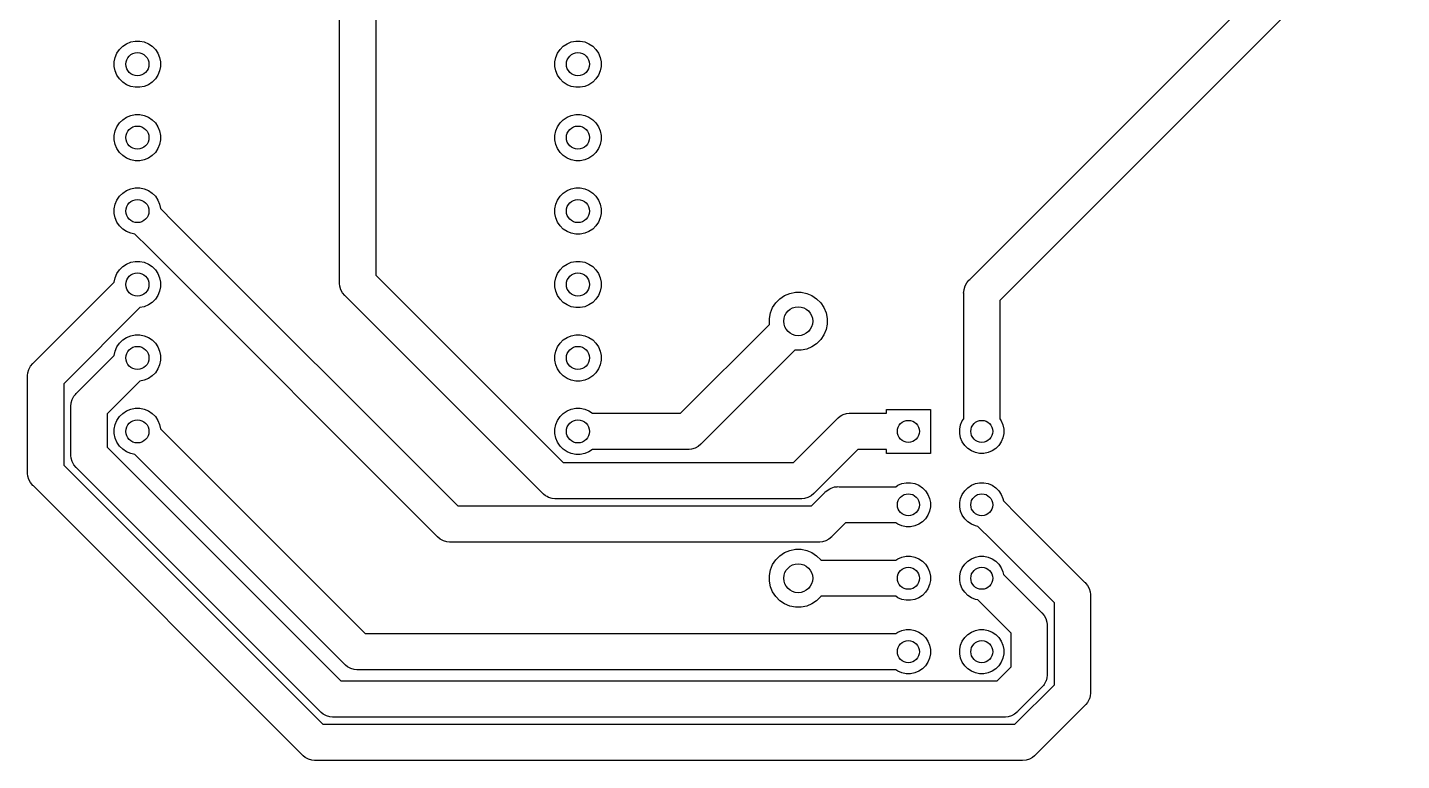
# Model space of a CAD drawing. Extents: x 146.1 to 198.1, y -114.3 to -60.7.
# Drawn here: x 146.06 to 193.59, y -114.25 to -88.9 of the extents above; entities that cross this region are included whole.
import ezdxf

# ---------------------------------------------------------------- set-up
doc = ezdxf.new("R2010")
doc.units = 0
doc.layers.add('BLACK', color=7, linetype='CONTINUOUS')

msp = doc.modelspace()

# ---------------------------------------------------------------- linework, layer by layer
at = {"layer": 'BLACK', "linetype": 'CONTINUOUS'}
for p, q in [((158.105, -82.5807), (158.105, -97.4701)), ((156.855, -97.6983), (156.855, -82.8089)), ((178.65, -97.6163), (192.866, -83.3998)), ((193.589, -84.445), (179.695, -98.3389)), ((149.091, -89.9366), (149.151, -89.7911)), ((149.151, -89.7911), (149.239, -89.66)), ((149.239, -89.66), (149.35, -89.5486)), ((149.35, -89.5486), (149.481, -89.461)), ((149.481, -89.461), (149.627, -89.4007)), ((149.627, -89.4007), (149.781, -89.37)), ((149.781, -89.37), (149.939, -89.37)), ((149.939, -89.37), (150.093, -89.4007)), ((150.093, -89.4007), (150.239, -89.461)), ((150.239, -89.461), (150.37, -89.5486)), ((150.37, -89.5486), (150.481, -89.66)), ((150.481, -89.66), (150.569, -89.7911)), ((150.569, -89.7911), (150.629, -89.9366)), ((164.331, -89.9366), (164.391, -89.7911)), ((164.391, -89.7911), (164.479, -89.66)), ((164.479, -89.66), (164.59, -89.5486)), ((164.59, -89.5486), (164.721, -89.461)), ((164.721, -89.461), (164.867, -89.4007)), ((164.867, -89.4007), (165.021, -89.37)), ((165.021, -89.37), (165.179, -89.37)), ((165.179, -89.37), (165.333, -89.4007)), ((165.333, -89.4007), (165.479, -89.461)), ((165.479, -89.461), (165.61, -89.5486)), ((165.61, -89.5486), (165.721, -89.66)), ((165.721, -89.66), (165.809, -89.7911)), ((165.809, -89.7911), (165.869, -89.9366)), ((149.06, -90.0912), (149.091, -89.9366)), ((149.06, -90.2488), (149.06, -90.0912)), ((149.091, -90.4034), (149.06, -90.2488)), ((150.629, -89.9366), (150.66, -90.0912)), ((150.66, -90.2488), (150.629, -90.4034)), ((150.66, -90.0912), (150.66, -90.2488)), ((164.3, -90.0912), (164.331, -89.9366)), ((164.3, -90.2488), (164.3, -90.0912)), ((164.331, -90.4034), (164.3, -90.2488)), ((165.869, -89.9366), (165.9, -90.0912)), ((165.9, -90.2488), (165.869, -90.4034)), ((165.9, -90.0912), (165.9, -90.2488)), ((149.151, -90.5489), (149.091, -90.4034)), ((149.239, -90.68), (149.151, -90.5489)), ((149.35, -90.7914), (149.239, -90.68)), ((150.481, -90.68), (150.37, -90.7914)), ((150.569, -90.5489), (150.481, -90.68)), ((150.629, -90.4034), (150.569, -90.5489)), ((164.391, -90.5489), (164.331, -90.4034)), ((164.479, -90.68), (164.391, -90.5489)), ((164.59, -90.7914), (164.479, -90.68)), ((165.721, -90.68), (165.61, -90.7914)), ((165.809, -90.5489), (165.721, -90.68)), ((165.869, -90.4034), (165.809, -90.5489)), ((149.481, -90.879), (149.35, -90.7914)), ((149.627, -90.9393), (149.481, -90.879)), ((149.781, -90.97), (149.627, -90.9393)), ((149.939, -90.97), (149.781, -90.97)), ((150.093, -90.9393), (149.939, -90.97)), ((150.239, -90.879), (150.093, -90.9393)), ((150.37, -90.7914), (150.239, -90.879)), ((164.721, -90.879), (164.59, -90.7914)), ((164.867, -90.9393), (164.721, -90.879)), ((165.021, -90.97), (164.867, -90.9393)), ((165.179, -90.97), (165.021, -90.97)), ((165.333, -90.9393), (165.179, -90.97)), ((165.479, -90.879), (165.333, -90.9393)), ((165.61, -90.7914), (165.479, -90.879)), ((149.151, -92.3311), (149.239, -92.2)), ((149.239, -92.2), (149.35, -92.0886)), ((149.35, -92.0886), (149.481, -92.001)), ((149.481, -92.001), (149.627, -91.9407)), ((149.627, -91.9407), (149.781, -91.91)), ((149.781, -91.91), (149.939, -91.91)), ((149.939, -91.91), (150.093, -91.9407)), ((150.093, -91.9407), (150.239, -92.001)), ((150.239, -92.001), (150.37, -92.0886)), ((150.37, -92.0886), (150.481, -92.2)), ((150.481, -92.2), (150.569, -92.3311)), ((164.391, -92.3311), (164.479, -92.2)), ((164.479, -92.2), (164.59, -92.0886)), ((164.59, -92.0886), (164.721, -92.001)), ((164.721, -92.001), (164.867, -91.9407)), ((164.867, -91.9407), (165.021, -91.91)), ((165.021, -91.91), (165.179, -91.91)), ((165.179, -91.91), (165.333, -91.9407)), ((165.333, -91.9407), (165.479, -92.001)), ((165.479, -92.001), (165.61, -92.0886)), ((165.61, -92.0886), (165.721, -92.2)), ((165.721, -92.2), (165.809, -92.3311)), ((149.06, -92.6312), (149.091, -92.4766)), ((149.06, -92.7888), (149.06, -92.6312)), ((149.091, -92.4766), (149.151, -92.3311)), ((150.569, -92.3311), (150.629, -92.4766)), ((150.629, -92.4766), (150.66, -92.6312)), ((150.66, -92.6312), (150.66, -92.7888)), ((164.3, -92.6312), (164.331, -92.4766)), ((164.3, -92.7888), (164.3, -92.6312)), ((164.331, -92.4766), (164.391, -92.3311)), ((165.809, -92.3311), (165.869, -92.4766)), ((165.869, -92.4766), (165.9, -92.6312)), ((165.9, -92.6312), (165.9, -92.7888)), ((149.091, -92.9434), (149.06, -92.7888)), ((149.151, -93.0889), (149.091, -92.9434)), ((149.239, -93.22), (149.151, -93.0889)), ((150.569, -93.0889), (150.481, -93.22)), ((150.629, -92.9434), (150.569, -93.0889)), ((150.66, -92.7888), (150.629, -92.9434)), ((164.331, -92.9434), (164.3, -92.7888)), ((164.391, -93.0889), (164.331, -92.9434)), ((164.479, -93.22), (164.391, -93.0889)), ((165.809, -93.0889), (165.721, -93.22)), ((165.869, -92.9434), (165.809, -93.0889)), ((165.9, -92.7888), (165.869, -92.9434)), ((149.35, -93.3314), (149.239, -93.22)), ((149.481, -93.419), (149.35, -93.3314)), ((149.627, -93.4793), (149.481, -93.419)), ((149.781, -93.51), (149.627, -93.4793)), ((149.939, -93.51), (149.781, -93.51)), ((150.093, -93.4793), (149.939, -93.51)), ((150.239, -93.419), (150.093, -93.4793)), ((150.37, -93.3314), (150.239, -93.419)), ((150.481, -93.22), (150.37, -93.3314)), ((164.59, -93.3314), (164.479, -93.22)), ((164.721, -93.419), (164.59, -93.3314)), ((164.867, -93.4793), (164.721, -93.419)), ((165.021, -93.51), (164.867, -93.4793)), ((165.179, -93.51), (165.021, -93.51)), ((165.333, -93.4793), (165.179, -93.51)), ((165.479, -93.419), (165.333, -93.4793)), ((165.61, -93.3314), (165.479, -93.419)), ((165.721, -93.22), (165.61, -93.3314)), ((149.35, -94.6286), (149.481, -94.541)), ((149.481, -94.541), (149.627, -94.4807)), ((149.627, -94.4807), (149.781, -94.45)), ((149.781, -94.45), (149.939, -94.45)), ((149.939, -94.45), (150.093, -94.4807)), ((150.093, -94.4807), (150.239, -94.541)), ((150.239, -94.541), (150.37, -94.6286)), ((164.59, -94.6286), (164.721, -94.541)), ((164.721, -94.541), (164.867, -94.4807)), ((164.867, -94.4807), (165.021, -94.45)), ((165.021, -94.45), (165.179, -94.45)), ((165.179, -94.45), (165.333, -94.4807)), ((165.333, -94.4807), (165.479, -94.541)), ((165.479, -94.541), (165.61, -94.6286)), ((149.06, -95.1712), (149.091, -95.0166)), ((149.091, -95.0166), (149.151, -94.8711)), ((149.151, -94.8711), (149.239, -94.74)), ((149.239, -94.74), (149.35, -94.6286)), ((150.37, -94.6286), (150.481, -94.74)), ((150.481, -94.74), (150.569, -94.8711)), ((150.569, -94.8711), (150.629, -95.0166)), ((150.629, -95.0166), (150.659, -95.1649)), ((164.3, -95.1712), (164.331, -95.0166)), ((164.331, -95.0166), (164.391, -94.8711)), ((164.391, -94.8711), (164.479, -94.74)), ((164.479, -94.74), (164.59, -94.6286)), ((165.61, -94.6286), (165.721, -94.74)), ((165.721, -94.74), (165.809, -94.8711)), ((165.809, -94.8711), (165.869, -95.0166)), ((165.869, -95.0166), (165.9, -95.1712)), ((149.06, -95.3288), (149.06, -95.1712)), ((149.091, -95.4834), (149.06, -95.3288)), ((149.151, -95.6289), (149.091, -95.4834)), ((150.659, -95.1649), (151.124, -95.6298)), ((164.3, -95.3288), (164.3, -95.1712)), ((164.331, -95.4834), (164.3, -95.3288)), ((164.391, -95.6289), (164.331, -95.4834)), ((165.869, -95.4834), (165.809, -95.6289)), ((165.9, -95.3288), (165.869, -95.4834)), ((165.9, -95.1712), (165.9, -95.3288)), ((149.239, -95.76), (149.151, -95.6289)), ((149.35, -95.8714), (149.239, -95.76)), ((149.481, -95.959), (149.35, -95.8714)), ((149.627, -96.0193), (149.481, -95.959)), ((151.124, -95.6298), (151.124, -95.6298)), ((151.124, -95.6298), (160.944, -105.45)), ((164.479, -95.76), (164.391, -95.6289)), ((164.59, -95.8714), (164.479, -95.76)), ((164.721, -95.959), (164.59, -95.8714)), ((164.867, -96.0193), (164.721, -95.959)), ((165.479, -95.959), (165.333, -96.0193)), ((165.61, -95.8714), (165.479, -95.959)), ((165.721, -95.76), (165.61, -95.8714)), ((165.809, -95.6289), (165.721, -95.76)), ((149.775, -96.0487), (149.627, -96.0193)), ((150.24, -96.5137), (149.775, -96.0487)), ((165.021, -96.05), (164.867, -96.0193)), ((165.179, -96.05), (165.021, -96.05)), ((165.333, -96.0193), (165.179, -96.05)), ((160.221, -106.495), (150.24, -96.5137)), ((150.24, -96.5137), (150.24, -96.5137)), ((149.091, -97.5566), (149.151, -97.4111)), ((149.151, -97.4111), (149.239, -97.28)), ((149.239, -97.28), (149.35, -97.1686)), ((149.35, -97.1686), (149.481, -97.081)), ((149.481, -97.081), (149.627, -97.0207)), ((149.627, -97.0207), (149.781, -96.99)), ((149.781, -96.99), (149.939, -96.99)), ((149.939, -96.99), (150.093, -97.0207)), ((150.093, -97.0207), (150.239, -97.081)), ((150.239, -97.081), (150.37, -97.1686)), ((150.37, -97.1686), (150.481, -97.28)), ((150.481, -97.28), (150.569, -97.4111)), ((150.569, -97.4111), (150.629, -97.5566)), ((164.331, -97.5566), (164.391, -97.4111)), ((164.391, -97.4111), (164.479, -97.28)), ((164.479, -97.28), (164.59, -97.1686)), ((164.59, -97.1686), (164.721, -97.081)), ((164.721, -97.081), (164.867, -97.0207)), ((164.867, -97.0207), (165.021, -96.99)), ((165.021, -96.99), (165.179, -96.99)), ((165.179, -96.99), (165.333, -97.0207)), ((165.333, -97.0207), (165.479, -97.081)), ((165.479, -97.081), (165.61, -97.1686)), ((165.61, -97.1686), (165.721, -97.28)), ((165.721, -97.28), (165.809, -97.4111)), ((165.809, -97.4111), (165.869, -97.5566)), ((146.265, -100.501), (149.061, -97.7049)), ((149.061, -97.7049), (149.091, -97.5566)), ((150.629, -97.5566), (150.66, -97.7112)), ((150.66, -97.8688), (150.629, -98.0234)), ((150.66, -97.7112), (150.66, -97.8688)), ((156.852, -97.729), (156.855, -97.6983)), ((156.855, -97.7597), (156.852, -97.729)), ((156.864, -97.8515), (156.855, -97.7597)), ((156.9, -97.9693), (156.864, -97.8515)), ((158.105, -97.4701), (164.585, -103.95)), ((164.3, -97.7112), (164.331, -97.5566)), ((164.3, -97.8688), (164.3, -97.7112)), ((164.331, -98.0234), (164.3, -97.8688)), ((165.869, -97.5566), (165.9, -97.7112)), ((165.9, -97.8688), (165.869, -98.0234)), ((165.9, -97.7112), (165.9, -97.8688)), ((178.454, -97.9575), (178.49, -97.8397)), ((178.49, -97.8397), (178.548, -97.7311)), ((178.548, -97.7311), (178.626, -97.6359)), ((178.626, -97.6359), (178.65, -97.6163)), ((150.481, -98.3), (150.37, -98.4114)), ((150.569, -98.1689), (150.481, -98.3)), ((150.629, -98.0234), (150.569, -98.1689)), ((156.958, -98.0779), (156.9, -97.9693)), ((157.036, -98.1731), (156.958, -98.0779)), ((157.06, -98.1927), (157.036, -98.1731)), ((163.862, -104.995), (157.06, -98.1927)), ((164.391, -98.1689), (164.331, -98.0234)), ((164.479, -98.3), (164.391, -98.1689)), ((164.59, -98.4114), (164.479, -98.3)), ((165.721, -98.3), (165.61, -98.4114)), ((165.809, -98.1689), (165.721, -98.3)), ((165.869, -98.0234), (165.809, -98.1689)), ((171.943, -98.4225), (172.083, -98.2832)), ((172.083, -98.2832), (172.246, -98.1738)), ((172.246, -98.1738), (172.428, -98.0984)), ((172.428, -98.0984), (172.622, -98.06)), ((172.622, -98.06), (172.818, -98.06)), ((172.818, -98.06), (173.012, -98.0984)), ((173.012, -98.0984), (173.194, -98.1738)), ((173.194, -98.1738), (173.357, -98.2832)), ((173.357, -98.2832), (173.497, -98.4225)), ((178.442, -98.08), (178.445, -98.0493)), ((178.445, -98.1107), (178.442, -98.08)), ((178.445, -98.0493), (178.454, -97.9575)), ((178.445, -98.0493), (178.445, -98.0493)), ((178.445, -101.762), (178.445, -98.1107)), ((179.695, -98.3389), (179.695, -102.434)), ((149.945, -98.5887), (147.31, -101.224)), ((150.093, -98.5593), (149.945, -98.5887)), ((150.239, -98.499), (150.093, -98.5593)), ((150.37, -98.4114), (150.239, -98.499)), ((164.721, -98.499), (164.59, -98.4114)), ((164.867, -98.5593), (164.721, -98.499)), ((165.021, -98.59), (164.867, -98.5593)), ((165.179, -98.59), (165.021, -98.59)), ((165.333, -98.5593), (165.179, -98.59)), ((165.479, -98.499), (165.333, -98.5593)), ((165.61, -98.4114), (165.479, -98.499)), ((171.72, -98.9615), (171.758, -98.7683)), ((171.758, -98.7683), (171.834, -98.5863)), ((171.834, -98.5863), (171.943, -98.4225)), ((173.497, -98.4225), (173.606, -98.5863)), ((173.606, -98.5863), (173.682, -98.7683)), ((173.682, -98.7683), (173.72, -98.9615)), ((168.651, -102.245), (171.723, -99.1732)), ((171.72, -99.1585), (171.72, -98.9615)), ((171.723, -99.1732), (171.72, -99.1585)), ((173.72, -99.1585), (173.682, -99.3517)), ((173.72, -98.9615), (173.72, -99.1585)), ((149.239, -99.82), (149.35, -99.7086)), ((149.35, -99.7086), (149.481, -99.621)), ((149.481, -99.621), (149.627, -99.5607)), ((149.627, -99.5607), (149.781, -99.53)), ((149.781, -99.53), (149.939, -99.53)), ((149.939, -99.53), (150.093, -99.5607)), ((150.093, -99.5607), (150.239, -99.621)), ((150.239, -99.621), (150.37, -99.7086)), ((150.37, -99.7086), (150.481, -99.82)), ((164.479, -99.82), (164.59, -99.7086)), ((164.59, -99.7086), (164.721, -99.621)), ((164.721, -99.621), (164.867, -99.5607)), ((164.867, -99.5607), (165.021, -99.53)), ((165.021, -99.53), (165.179, -99.53)), ((165.179, -99.53), (165.333, -99.5607)), ((165.333, -99.5607), (165.479, -99.621)), ((165.479, -99.621), (165.61, -99.7086)), ((165.61, -99.7086), (165.721, -99.82)), ((173.497, -99.6975), (173.357, -99.8368)), ((173.606, -99.5337), (173.497, -99.6975)), ((173.682, -99.3517), (173.606, -99.5337)), ((148.64, -100.666), (149.061, -100.245)), ((149.061, -100.245), (149.091, -100.097)), ((149.091, -100.097), (149.151, -99.9511)), ((149.151, -99.9511), (149.239, -99.82)), ((150.481, -99.82), (150.569, -99.9511)), ((150.569, -99.9511), (150.629, -100.097)), ((150.629, -100.097), (150.66, -100.251)), ((150.66, -100.251), (150.66, -100.409)), ((164.3, -100.251), (164.331, -100.097)), ((164.3, -100.409), (164.3, -100.251)), ((164.331, -100.097), (164.391, -99.9511)), ((164.391, -99.9511), (164.479, -99.82)), ((165.721, -99.82), (165.809, -99.9511)), ((165.809, -99.9511), (165.869, -100.097)), ((165.869, -100.097), (165.9, -100.251)), ((165.9, -100.251), (165.9, -100.409)), ((172.607, -100.057), (169.374, -103.29)), ((172.622, -100.06), (172.607, -100.057)), ((172.818, -100.06), (172.622, -100.06)), ((173.012, -100.022), (172.818, -100.06)), ((173.194, -99.9462), (173.012, -100.022)), ((173.357, -99.8368), (173.194, -99.9462)), ((146.069, -100.842), (146.105, -100.725)), ((146.105, -100.725), (146.163, -100.616)), ((146.163, -100.616), (146.241, -100.521)), ((146.241, -100.521), (146.265, -100.501)), ((147.765, -101.541), (148.64, -100.666)), ((148.64, -100.666), (148.64, -100.666)), ((150.569, -100.709), (150.481, -100.84)), ((150.629, -100.563), (150.569, -100.709)), ((150.66, -100.409), (150.629, -100.563)), ((164.331, -100.563), (164.3, -100.409)), ((164.391, -100.709), (164.331, -100.563)), ((164.479, -100.84), (164.391, -100.709)), ((165.809, -100.709), (165.721, -100.84)), ((165.869, -100.563), (165.809, -100.709)), ((165.9, -100.409), (165.869, -100.563)), ((146.057, -100.965), (146.06, -100.934)), ((146.06, -100.996), (146.057, -100.965)), ((146.06, -100.934), (146.069, -100.842)), ((146.06, -100.934), (146.06, -100.934)), ((146.06, -104.265), (146.06, -100.996)), ((147.31, -101.224), (147.31, -104.036)), ((149.945, -101.129), (149.524, -101.55)), ((150.093, -101.099), (149.945, -101.129)), ((150.239, -101.039), (150.093, -101.099)), ((150.37, -100.951), (150.239, -101.039)), ((150.481, -100.84), (150.37, -100.951)), ((164.59, -100.951), (164.479, -100.84)), ((164.721, -101.039), (164.59, -100.951)), ((164.867, -101.099), (164.721, -101.039)), ((165.021, -101.13), (164.867, -101.099)), ((165.179, -101.13), (165.021, -101.13)), ((165.333, -101.099), (165.179, -101.13)), ((165.479, -101.039), (165.333, -101.099)), ((165.61, -100.951), (165.479, -101.039)), ((165.721, -100.84), (165.61, -100.951)), ((147.605, -101.765), (147.663, -101.656)), ((147.663, -101.656), (147.714, -101.594)), ((147.714, -101.594), (147.741, -101.561)), ((147.741, -101.561), (147.765, -101.541)), ((149.524, -101.55), (148.81, -102.264)), ((149.524, -101.55), (149.524, -101.55)), ((147.557, -102.005), (147.569, -101.882)), ((147.56, -102.036), (147.557, -102.005)), ((147.56, -103.643), (147.56, -102.036)), ((147.569, -101.882), (147.605, -101.765)), ((149.35, -102.249), (149.481, -102.161)), ((149.481, -102.161), (149.627, -102.101)), ((149.627, -102.101), (149.781, -102.07)), ((149.781, -102.07), (149.939, -102.07)), ((149.939, -102.07), (150.093, -102.101)), ((150.093, -102.101), (150.239, -102.161)), ((150.239, -102.161), (150.37, -102.249)), ((164.59, -102.249), (164.721, -102.161)), ((164.721, -102.161), (164.867, -102.101)), ((164.867, -102.101), (165.021, -102.07)), ((165.021, -102.07), (165.179, -102.07)), ((165.179, -102.07), (165.333, -102.101)), ((165.333, -102.101), (165.479, -102.161)), ((165.479, -102.161), (165.605, -102.245)), ((175.768, -102.245), (175.768, -102.108)), ((175.768, -102.108), (177.292, -102.108)), ((177.292, -102.108), (177.292, -103.632)), ((178.445, -102.434), (178.445, -101.762)), ((178.445, -101.762), (178.445, -101.762)), ((148.81, -102.264), (148.81, -103.415)), ((149.06, -102.791), (149.091, -102.637)), ((149.091, -102.637), (149.151, -102.491)), ((149.151, -102.491), (149.239, -102.36)), ((149.239, -102.36), (149.35, -102.249)), ((150.37, -102.249), (150.481, -102.36)), ((150.481, -102.36), (150.569, -102.491)), ((150.569, -102.491), (150.629, -102.637)), ((150.629, -102.637), (150.659, -102.785)), ((164.3, -102.791), (164.331, -102.637)), ((164.331, -102.637), (164.391, -102.491)), ((164.391, -102.491), (164.479, -102.36)), ((164.479, -102.36), (164.59, -102.249)), ((165.605, -102.245), (168.651, -102.245)), ((172.554, -103.95), (174.054, -102.45)), ((174.054, -102.45), (174.074, -102.426)), ((174.074, -102.426), (174.098, -102.406)), ((174.098, -102.406), (174.169, -102.348)), ((174.098, -102.406), (174.098, -102.406)), ((174.169, -102.348), (174.231, -102.315)), ((174.231, -102.315), (174.278, -102.29)), ((174.278, -102.29), (174.395, -102.254)), ((174.395, -102.254), (174.487, -102.245)), ((174.487, -102.245), (174.518, -102.242)), ((174.487, -102.245), (174.487, -102.245)), ((174.518, -102.242), (174.549, -102.245)), ((174.549, -102.245), (175.768, -102.245)), ((178.308, -102.795), (178.337, -102.648)), ((178.337, -102.648), (178.395, -102.509)), ((178.395, -102.509), (178.445, -102.434)), ((179.695, -102.434), (179.745, -102.509)), ((179.745, -102.509), (179.803, -102.648)), ((179.803, -102.648), (179.832, -102.795)), ((149.06, -102.949), (149.06, -102.791)), ((149.091, -103.103), (149.06, -102.949)), ((149.151, -103.249), (149.091, -103.103)), ((150.659, -102.785), (157.739, -109.865)), ((164.3, -102.949), (164.3, -102.791)), ((164.331, -103.103), (164.3, -102.949)), ((164.391, -103.249), (164.331, -103.103)), ((178.308, -102.945), (178.308, -102.795)), ((178.337, -103.092), (178.308, -102.945)), ((178.395, -103.231), (178.337, -103.092)), ((179.803, -103.092), (179.745, -103.231)), ((179.832, -102.945), (179.803, -103.092)), ((179.832, -102.795), (179.832, -102.945)), ((148.81, -103.415), (156.897, -111.502)), ((149.239, -103.38), (149.151, -103.249)), ((149.35, -103.491), (149.239, -103.38)), ((149.481, -103.579), (149.35, -103.491)), ((149.627, -103.639), (149.481, -103.579)), ((164.479, -103.38), (164.391, -103.249)), ((164.59, -103.491), (164.479, -103.38)), ((164.721, -103.579), (164.59, -103.491)), ((164.867, -103.639), (164.721, -103.579)), ((165.479, -103.579), (165.333, -103.639)), ((165.605, -103.495), (165.479, -103.579)), ((168.879, -103.495), (165.605, -103.495)), ((168.91, -103.498), (168.879, -103.495)), ((168.941, -103.495), (168.91, -103.498)), ((169.033, -103.486), (168.941, -103.495)), ((168.941, -103.495), (168.941, -103.495)), ((169.15, -103.45), (169.033, -103.486)), ((169.259, -103.392), (169.15, -103.45)), ((169.354, -103.314), (169.259, -103.392)), ((169.374, -103.29), (169.354, -103.314)), ((174.777, -103.495), (173.277, -104.995)), ((175.768, -103.495), (174.777, -103.495)), ((175.768, -103.632), (175.768, -103.495)), ((178.478, -103.356), (178.395, -103.231)), ((178.584, -103.462), (178.478, -103.356)), ((178.709, -103.545), (178.584, -103.462)), ((178.848, -103.603), (178.709, -103.545)), ((178.995, -103.632), (178.848, -103.603)), ((179.292, -103.603), (179.145, -103.632)), ((179.431, -103.545), (179.292, -103.603)), ((179.556, -103.462), (179.431, -103.545)), ((179.662, -103.356), (179.556, -103.462)), ((179.745, -103.231), (179.662, -103.356)), ((147.31, -104.036), (156.276, -113.002)), ((147.557, -103.674), (147.56, -103.643)), ((147.56, -103.705), (147.557, -103.674)), ((147.569, -103.797), (147.56, -103.705)), ((147.56, -103.705), (147.56, -103.705)), ((147.605, -103.914), (147.569, -103.797)), ((147.663, -104.023), (147.605, -103.914)), ((147.741, -104.118), (147.663, -104.023)), ((149.775, -103.669), (149.627, -103.639)), ((157.016, -110.91), (149.775, -103.669)), ((164.585, -103.95), (172.554, -103.95)), ((165.021, -103.67), (164.867, -103.639)), ((165.179, -103.67), (165.021, -103.67)), ((165.333, -103.639), (165.179, -103.67)), ((177.292, -103.632), (175.768, -103.632)), ((179.145, -103.632), (178.995, -103.632)), ((146.057, -104.295), (146.06, -104.265)), ((146.06, -104.326), (146.057, -104.295)), ((146.069, -104.418), (146.06, -104.326)), ((146.105, -104.536), (146.069, -104.418)), ((146.163, -104.644), (146.105, -104.536)), ((147.765, -104.138), (147.741, -104.118)), ((156.174, -112.547), (147.765, -104.138)), ((146.241, -104.739), (146.163, -104.644)), ((146.265, -104.759), (146.241, -104.739)), ((155.553, -114.047), (146.265, -104.759)), ((163.882, -105.019), (163.862, -104.995)), ((163.906, -105.039), (163.882, -105.019)), ((163.977, -105.097), (163.906, -105.039)), ((173.257, -105.019), (173.162, -105.097)), ((173.175, -105.45), (173.636, -104.99)), ((173.277, -104.995), (173.257, -105.019)), ((173.636, -104.99), (173.655, -104.966)), ((173.655, -104.966), (173.679, -104.946)), ((173.679, -104.946), (173.75, -104.888)), ((173.679, -104.946), (173.679, -104.946)), ((173.75, -104.888), (173.808, -104.857)), ((173.808, -104.857), (173.859, -104.83)), ((173.859, -104.83), (173.977, -104.794)), ((173.977, -104.794), (174.069, -104.785)), ((174.069, -104.785), (174.099, -104.782)), ((174.069, -104.785), (174.069, -104.785)), ((174.099, -104.782), (174.13, -104.785)), ((174.13, -104.785), (176.094, -104.785)), ((176.094, -104.785), (176.169, -104.735)), ((176.169, -104.735), (176.308, -104.677)), ((176.308, -104.677), (176.455, -104.648)), ((176.455, -104.648), (176.605, -104.648)), ((176.605, -104.648), (176.752, -104.677)), ((176.752, -104.677), (176.891, -104.735)), ((176.891, -104.735), (177.016, -104.818)), ((177.016, -104.818), (177.122, -104.924)), ((177.122, -104.924), (177.205, -105.049)), ((178.395, -105.049), (178.478, -104.924)), ((178.478, -104.924), (178.584, -104.818)), ((178.584, -104.818), (178.709, -104.735)), ((178.709, -104.735), (178.848, -104.677)), ((178.848, -104.677), (178.995, -104.648)), ((178.995, -104.648), (179.145, -104.648)), ((179.145, -104.648), (179.292, -104.677)), ((179.292, -104.677), (179.431, -104.735)), ((179.431, -104.735), (179.556, -104.818)), ((179.556, -104.818), (179.662, -104.924)), ((179.662, -104.924), (179.745, -105.049)), ((160.944, -105.45), (173.175, -105.45)), ((164.035, -105.128), (163.977, -105.097)), ((164.086, -105.155), (164.035, -105.128)), ((164.203, -105.191), (164.086, -105.155)), ((164.295, -105.2), (164.203, -105.191)), ((164.326, -105.203), (164.295, -105.2)), ((164.295, -105.2), (164.295, -105.2)), ((164.357, -105.2), (164.326, -105.203)), ((172.782, -105.2), (164.357, -105.2)), ((172.813, -105.203), (172.782, -105.2)), ((172.844, -105.2), (172.813, -105.203)), ((172.936, -105.191), (172.844, -105.2)), ((172.844, -105.2), (172.844, -105.2)), ((173.053, -105.155), (172.936, -105.191)), ((173.162, -105.097), (173.053, -105.155)), ((177.205, -105.049), (177.263, -105.188)), ((177.263, -105.188), (177.292, -105.335)), ((177.292, -105.485), (177.263, -105.632)), ((177.292, -105.335), (177.292, -105.485)), ((178.308, -105.335), (178.337, -105.188)), ((178.308, -105.485), (178.308, -105.335)), ((178.337, -105.632), (178.308, -105.485)), ((178.337, -105.188), (178.395, -105.049)), ((179.745, -105.049), (179.803, -105.188)), ((179.803, -105.188), (179.82, -105.276)), ((179.82, -105.276), (180.296, -105.752)), ((177.122, -105.896), (177.016, -106.002)), ((177.205, -105.771), (177.122, -105.896)), ((177.263, -105.632), (177.205, -105.771)), ((178.395, -105.771), (178.337, -105.632)), ((178.478, -105.896), (178.395, -105.771)), ((178.584, -106.002), (178.478, -105.896)), ((180.296, -105.752), (180.296, -105.752)), ((180.296, -105.752), (182.627, -108.083)), ((174.358, -106.035), (173.898, -106.495)), ((176.094, -106.035), (174.358, -106.035)), ((176.169, -106.085), (176.094, -106.035)), ((176.308, -106.143), (176.169, -106.085)), ((176.455, -106.172), (176.308, -106.143)), ((176.605, -106.172), (176.455, -106.172)), ((176.752, -106.143), (176.605, -106.172)), ((176.891, -106.085), (176.752, -106.143)), ((177.016, -106.002), (176.891, -106.085)), ((178.709, -106.085), (178.584, -106.002)), ((178.848, -106.143), (178.709, -106.085)), ((178.936, -106.16), (178.848, -106.143)), ((179.412, -106.636), (178.936, -106.16)), ((160.241, -106.519), (160.221, -106.495)), ((160.336, -106.597), (160.241, -106.519)), ((160.445, -106.655), (160.336, -106.597)), ((160.562, -106.691), (160.445, -106.655)), ((160.654, -106.7), (160.562, -106.691)), ((160.685, -106.703), (160.654, -106.7)), ((160.654, -106.7), (160.654, -106.7)), ((160.716, -106.7), (160.685, -106.703)), ((173.404, -106.7), (160.716, -106.7)), ((173.434, -106.703), (173.404, -106.7)), ((173.465, -106.7), (173.434, -106.703)), ((173.557, -106.691), (173.465, -106.7)), ((173.465, -106.7), (173.465, -106.7)), ((173.675, -106.655), (173.557, -106.691)), ((173.783, -106.597), (173.675, -106.655)), ((173.878, -106.519), (173.783, -106.597)), ((173.898, -106.495), (173.878, -106.519)), ((181.582, -108.806), (179.412, -106.636)), ((179.412, -106.636), (179.412, -106.636)), ((171.834, -107.476), (171.943, -107.313)), ((171.943, -107.313), (172.083, -107.173)), ((172.083, -107.173), (172.246, -107.064)), ((172.246, -107.064), (172.428, -106.988)), ((172.428, -106.988), (172.622, -106.95)), ((172.622, -106.95), (172.818, -106.95)), ((172.818, -106.95), (173.012, -106.988)), ((173.012, -106.988), (173.194, -107.064)), ((173.194, -107.064), (173.357, -107.173)), ((173.357, -107.173), (173.497, -107.313)), ((173.497, -107.313), (173.505, -107.325)), ((173.505, -107.325), (176.094, -107.325)), ((176.094, -107.325), (176.169, -107.275)), ((176.169, -107.275), (176.308, -107.217)), ((176.308, -107.217), (176.455, -107.188)), ((176.455, -107.188), (176.605, -107.188)), ((176.605, -107.188), (176.752, -107.217)), ((176.752, -107.217), (176.891, -107.275)), ((176.891, -107.275), (177.016, -107.358)), ((177.016, -107.358), (177.122, -107.464)), ((178.478, -107.464), (178.584, -107.358)), ((178.584, -107.358), (178.709, -107.275)), ((178.709, -107.275), (178.848, -107.217)), ((178.848, -107.217), (178.995, -107.188)), ((178.995, -107.188), (179.145, -107.188)), ((179.145, -107.188), (179.292, -107.217)), ((179.292, -107.217), (179.431, -107.275)), ((179.431, -107.275), (179.556, -107.358)), ((179.556, -107.358), (179.662, -107.464)), ((171.72, -107.852), (171.758, -107.658)), ((171.72, -108.048), (171.72, -107.852)), ((171.758, -107.658), (171.834, -107.476)), ((177.122, -107.464), (177.205, -107.589)), ((177.205, -107.589), (177.263, -107.728)), ((177.263, -107.728), (177.292, -107.875)), ((177.292, -107.875), (177.292, -108.025)), ((178.308, -107.875), (178.337, -107.728)), ((178.308, -108.025), (178.308, -107.875)), ((178.337, -107.728), (178.395, -107.589)), ((178.395, -107.589), (178.478, -107.464)), ((179.662, -107.464), (179.745, -107.589)), ((179.745, -107.589), (179.803, -107.728)), ((179.803, -107.728), (179.82, -107.816)), ((179.82, -107.816), (181.127, -109.123)), ((171.758, -108.242), (171.72, -108.048)), ((171.834, -108.424), (171.758, -108.242)), ((177.205, -108.311), (177.122, -108.436)), ((177.263, -108.172), (177.205, -108.311)), ((177.292, -108.025), (177.263, -108.172)), ((178.337, -108.172), (178.308, -108.025)), ((178.395, -108.311), (178.337, -108.172)), ((178.478, -108.436), (178.395, -108.311)), ((182.627, -108.083), (182.651, -108.103)), ((182.651, -108.103), (182.671, -108.127)), ((182.671, -108.127), (182.729, -108.198)), ((182.729, -108.198), (182.729, -108.198)), ((182.729, -108.198), (182.787, -108.307)), ((182.787, -108.307), (182.823, -108.424)), ((171.943, -108.587), (171.834, -108.424)), ((172.083, -108.727), (171.943, -108.587)), ((172.246, -108.836), (172.083, -108.727)), ((172.428, -108.912), (172.246, -108.836)), ((173.194, -108.836), (173.012, -108.912)), ((173.357, -108.727), (173.194, -108.836)), ((173.497, -108.587), (173.357, -108.727)), ((173.505, -108.575), (173.497, -108.587)), ((176.094, -108.575), (173.505, -108.575)), ((176.169, -108.625), (176.094, -108.575)), ((176.308, -108.683), (176.169, -108.625)), ((176.455, -108.712), (176.308, -108.683)), ((176.605, -108.712), (176.455, -108.712)), ((176.752, -108.683), (176.605, -108.712)), ((176.891, -108.625), (176.752, -108.683)), ((177.016, -108.542), (176.891, -108.625)), ((177.122, -108.436), (177.016, -108.542)), ((178.584, -108.542), (178.478, -108.436)), ((178.709, -108.625), (178.584, -108.542)), ((178.848, -108.683), (178.709, -108.625)), ((178.936, -108.7), (178.848, -108.683)), ((180.082, -109.846), (178.936, -108.7)), ((181.582, -111.638), (181.582, -108.806)), ((182.823, -108.424), (182.832, -108.516)), ((182.832, -108.516), (182.832, -108.516)), ((182.832, -108.516), (182.835, -108.547)), ((182.835, -108.547), (182.832, -108.578)), ((182.832, -108.578), (182.832, -111.866)), ((172.622, -108.95), (172.428, -108.912)), ((172.818, -108.95), (172.622, -108.95)), ((173.012, -108.912), (172.818, -108.95)), ((181.127, -109.123), (181.151, -109.143)), ((181.151, -109.143), (181.229, -109.238)), ((181.229, -109.238), (181.287, -109.347)), ((176.169, -109.815), (176.308, -109.757)), ((176.308, -109.757), (176.455, -109.728)), ((176.455, -109.728), (176.605, -109.728)), ((176.605, -109.728), (176.752, -109.757)), ((176.752, -109.757), (176.891, -109.815)), ((178.709, -109.815), (178.848, -109.757)), ((178.848, -109.757), (178.995, -109.728)), ((178.995, -109.728), (179.145, -109.728)), ((179.145, -109.728), (179.292, -109.757)), ((179.292, -109.757), (179.431, -109.815)), ((181.287, -109.347), (181.323, -109.464)), ((181.323, -109.464), (181.332, -109.556)), ((181.332, -109.556), (181.332, -109.556)), ((181.332, -109.556), (181.335, -109.587)), ((181.335, -109.587), (181.332, -109.618)), ((181.332, -109.618), (181.332, -111.245)), ((157.739, -109.865), (176.094, -109.865)), ((176.094, -109.865), (176.169, -109.815)), ((176.891, -109.815), (177.016, -109.898)), ((177.016, -109.898), (177.122, -110.004)), ((177.122, -110.004), (177.205, -110.129)), ((177.205, -110.129), (177.263, -110.268)), ((177.263, -110.268), (177.292, -110.415)), ((178.308, -110.415), (178.337, -110.268)), ((178.337, -110.268), (178.395, -110.129)), ((178.395, -110.129), (178.478, -110.004)), ((178.478, -110.004), (178.584, -109.898)), ((178.584, -109.898), (178.709, -109.815)), ((179.431, -109.815), (179.556, -109.898)), ((179.556, -109.898), (179.662, -110.004)), ((179.662, -110.004), (179.745, -110.129)), ((179.745, -110.129), (179.803, -110.268)), ((179.803, -110.268), (179.832, -110.415)), ((180.082, -111.017), (180.082, -109.846)), ((177.263, -110.712), (177.205, -110.851)), ((177.292, -110.565), (177.263, -110.712)), ((177.292, -110.415), (177.292, -110.565)), ((178.308, -110.565), (178.308, -110.415)), ((178.337, -110.712), (178.308, -110.565)), ((178.395, -110.851), (178.337, -110.712)), ((179.803, -110.712), (179.745, -110.851)), ((179.832, -110.565), (179.803, -110.712)), ((179.832, -110.415), (179.832, -110.565)), ((157.036, -110.934), (157.016, -110.91)), ((157.06, -110.954), (157.036, -110.934)), ((157.131, -111.012), (157.06, -110.954)), ((157.24, -111.07), (157.131, -111.012)), ((157.131, -111.012), (157.131, -111.012)), ((157.357, -111.106), (157.24, -111.07)), ((157.449, -111.115), (157.357, -111.106)), ((157.48, -111.118), (157.449, -111.115)), ((157.449, -111.115), (157.449, -111.115)), ((157.511, -111.115), (157.48, -111.118)), ((176.094, -111.115), (157.511, -111.115)), ((176.169, -111.165), (176.094, -111.115)), ((176.308, -111.223), (176.169, -111.165)), ((176.455, -111.252), (176.308, -111.223)), ((176.752, -111.223), (176.605, -111.252)), ((176.891, -111.165), (176.752, -111.223)), ((177.016, -111.082), (176.891, -111.165)), ((177.122, -110.976), (177.016, -111.082)), ((177.205, -110.851), (177.122, -110.976)), ((178.478, -110.976), (178.395, -110.851)), ((178.584, -111.082), (178.478, -110.976)), ((178.709, -111.165), (178.584, -111.082)), ((178.848, -111.223), (178.709, -111.165)), ((178.995, -111.252), (178.848, -111.223)), ((179.292, -111.223), (179.145, -111.252)), ((179.431, -111.165), (179.292, -111.223)), ((179.556, -111.082), (179.431, -111.165)), ((179.662, -110.976), (179.556, -111.082)), ((179.597, -111.502), (180.082, -111.017)), ((179.745, -110.851), (179.662, -110.976)), ((156.897, -111.502), (179.597, -111.502)), ((176.605, -111.252), (176.455, -111.252)), ((179.145, -111.252), (178.995, -111.252)), ((180.218, -113.002), (181.582, -111.638)), ((181.203, -111.657), (181.151, -111.72)), ((181.229, -111.625), (181.203, -111.657)), ((181.287, -111.516), (181.229, -111.625)), ((181.291, -111.502), (181.287, -111.516)), ((181.323, -111.398), (181.291, -111.502)), ((181.332, -111.306), (181.323, -111.398)), ((181.332, -111.245), (181.335, -111.276)), ((181.335, -111.276), (181.332, -111.306)), ((181.332, -111.306), (181.332, -111.306)), ((181.127, -111.739), (180.319, -112.547)), ((181.151, -111.72), (181.127, -111.739)), ((182.787, -112.137), (182.729, -112.246)), ((182.79, -112.127), (182.787, -112.137)), ((182.823, -112.02), (182.79, -112.127)), ((182.832, -111.928), (182.823, -112.02)), ((182.832, -111.866), (182.835, -111.897)), ((182.835, -111.897), (182.832, -111.928)), ((182.832, -111.928), (182.832, -111.928)), ((156.194, -112.571), (156.174, -112.547)), ((156.218, -112.591), (156.194, -112.571)), ((156.289, -112.649), (156.218, -112.591)), ((156.398, -112.707), (156.289, -112.649)), ((156.289, -112.649), (156.289, -112.649)), ((180.205, -112.649), (180.096, -112.707)), ((180.3, -112.571), (180.205, -112.649)), ((180.319, -112.547), (180.3, -112.571)), ((182.627, -112.361), (180.941, -114.047)), ((182.651, -112.341), (182.627, -112.361)), ((182.671, -112.317), (182.651, -112.341)), ((182.729, -112.246), (182.671, -112.317)), ((156.276, -113.002), (180.218, -113.002)), ((156.515, -112.743), (156.398, -112.707)), ((156.607, -112.752), (156.515, -112.743)), ((156.638, -112.755), (156.607, -112.752)), ((156.607, -112.752), (156.607, -112.752)), ((156.669, -112.752), (156.638, -112.755)), ((179.825, -112.752), (156.669, -112.752)), ((179.856, -112.755), (179.825, -112.752)), ((179.886, -112.752), (179.856, -112.755)), ((179.978, -112.743), (179.886, -112.752)), ((179.886, -112.752), (179.886, -112.752)), ((180.096, -112.707), (179.978, -112.743)), ((155.573, -114.071), (155.553, -114.047)), ((155.596, -114.091), (155.573, -114.071)), ((180.921, -114.071), (180.897, -114.091)), ((180.941, -114.047), (180.921, -114.071)), ((155.668, -114.149), (155.596, -114.091)), ((155.596, -114.091), (155.596, -114.091)), ((155.776, -114.207), (155.668, -114.149)), ((155.894, -114.243), (155.776, -114.207)), ((155.776, -114.207), (155.776, -114.207)), ((155.986, -114.252), (155.894, -114.243)), ((156.017, -114.255), (155.986, -114.252)), ((155.986, -114.252), (155.986, -114.252)), ((156.047, -114.252), (156.017, -114.255)), ((180.446, -114.252), (156.047, -114.252)), ((180.477, -114.255), (180.446, -114.252)), ((180.6, -114.243), (180.477, -114.255)), ((180.717, -114.207), (180.6, -114.243)), ((180.826, -114.149), (180.717, -114.207)), ((180.897, -114.091), (180.826, -114.149))]:
    msp.add_line(p, q, dxfattribs=at)
at = {"layer": 'BLACK'}
for centre, radius in [((149.86, -90.17), 0.4), ((165.1, -90.17), 0.4), ((149.86, -92.71), 0.4), ((165.1, -92.71), 0.4), ((149.86, -95.25), 0.4), ((165.1, -95.25), 0.4), ((149.86, -97.79), 0.4), ((165.1, -97.79), 0.4), ((172.72, -99.06), 0.5), ((149.86, -100.33), 0.4), ((165.1, -100.33), 0.4), ((149.86, -102.87), 0.4), ((165.1, -102.87), 0.4), ((176.53, -102.87), 0.381), ((179.07, -102.87), 0.381), ((176.53, -105.41), 0.381), ((179.07, -105.41), 0.381), ((172.72, -107.95), 0.5), ((176.53, -107.95), 0.381), ((179.07, -107.95), 0.381), ((176.53, -110.49), 0.381), ((179.07, -110.49), 0.381)]:
    msp.add_circle(centre, radius, dxfattribs=at)

doc.saveas('drawing.dxf')
